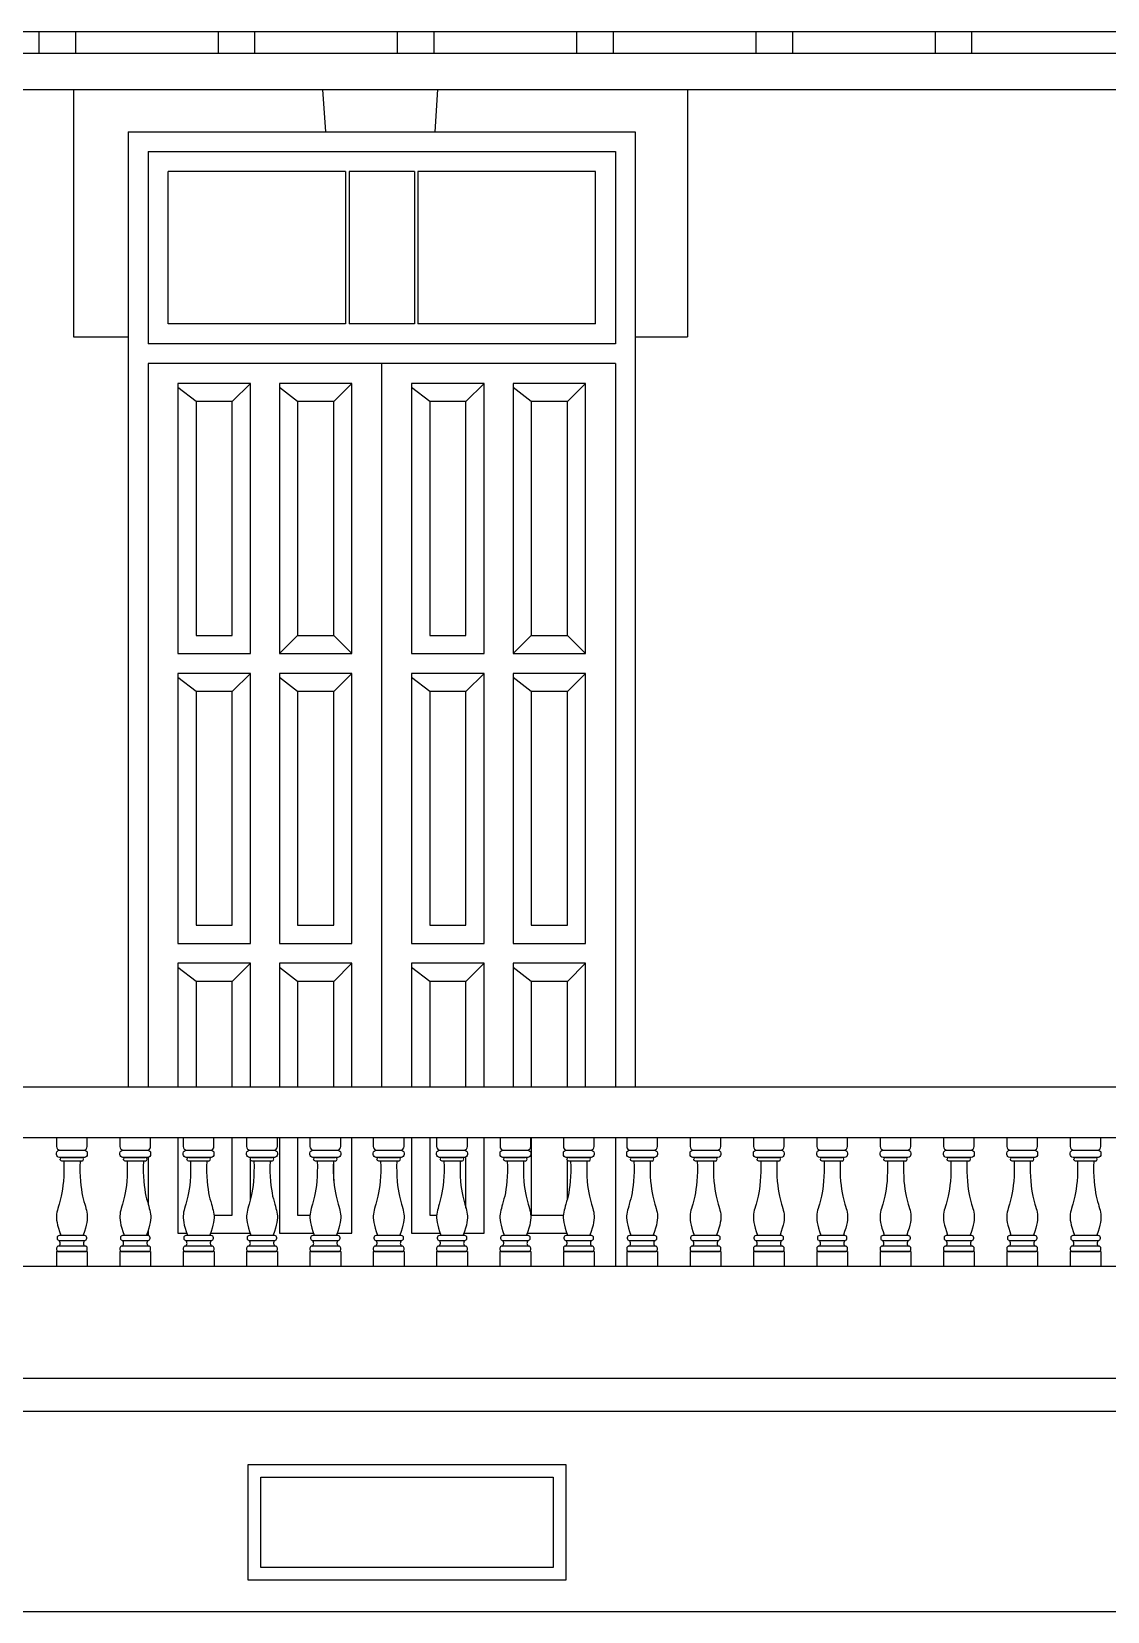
# Model space of a CAD drawing. Extents: x -1098 to 3016, y -832 to 644.
# Drawn here: x -572.8 to -513.4, y 407.8 to 495 of the extents above; entities that cross this region are included whole.
import ezdxf

# ---------------------------------------------------------------- set-up
doc = ezdxf.new("R2010")
doc.units = 0
doc.header["$MEASUREMENT"] = 0
for name, color, linetype in [('ESQUADRIAS', 2, 'CONTINUOUS'), ('PAREDE', 1, 'CONTINUOUS'), ('PISO', 1, 'CONTINUOUS'), ('VARANDA', 1, 'CONTINUOUS')]:
    doc.layers.add(name, color=color, linetype=linetype)

msp = doc.modelspace()

# ---------------------------------------------------------------- linework, layer by layer
at = {"layer": 'ESQUADRIAS', "color": 4}
for points in [[(-597.845, 495.044), (-505.222, 495.044)], [(-572.394, 493.842), (-572.394, 495.042), (-570.394, 495.042), (-570.394, 493.842)], [(-562.498, 493.842), (-562.498, 495.042), (-560.498, 495.042), (-560.498, 493.842)], [(-552.602, 493.842), (-552.602, 495.042), (-550.602, 495.042), (-550.602, 493.842)], [(-542.706, 493.842), (-542.706, 495.042), (-540.706, 495.042), (-540.706, 493.842)], [(-532.81, 493.844), (-532.81, 495.044), (-530.81, 495.044), (-530.81, 493.844)], [(-522.914, 493.844), (-522.914, 495.044), (-520.914, 495.044), (-520.914, 493.844)], [(-594.36, 493.847), (-505.222, 493.844)], [(-596.622, 491.844), (-511.882, 491.844)], [(-596.622, 436.804), (-511.122, 436.804)], [(-596.622, 434.004), (-511.122, 434.004)], [(-596.622, 426.904), (-511.122, 426.904)]]:
    msp.add_lwpolyline(points, dxfattribs=at)
at = {"layer": 'ESQUADRIAS'}
for points in [[(-570.502, 491.844), (-570.502, 478.204)], [(-556.573, 489.517), (-556.726, 491.844)], [(-550.532, 489.517), (-550.379, 491.844)], [(-536.602, 491.844), (-536.602, 478.204)], [(-570.502, 478.204), (-567.481, 478.204)], [(-539.481, 478.204), (-536.602, 478.204)]]:
    msp.add_lwpolyline(points, dxfattribs=at)
at = {"layer": 'ESQUADRIAS', "color": 2}
for points in [[(-567.481, 489.517), (-567.481, 436.804)], [(-567.481, 489.517), (-539.481, 489.517)], [(-539.481, 489.517), (-539.481, 436.804)], [(-566.381, 488.417), (-540.581, 488.417)], [(-566.381, 488.417), (-566.381, 477.817)], [(-540.581, 488.417), (-540.581, 477.817)], [(-555.481, 487.317), (-565.281, 487.317)], [(-565.281, 478.917), (-565.281, 487.317)], [(-555.481, 487.317), (-555.481, 478.917)], [(-551.681, 487.317), (-555.281, 487.317)], [(-555.281, 487.317), (-555.281, 478.917)], [(-551.681, 487.317), (-551.681, 478.917)], [(-541.681, 487.317), (-551.481, 487.317)], [(-551.481, 487.317), (-551.481, 478.917)], [(-541.681, 478.917), (-541.681, 487.317)], [(-555.481, 478.917), (-565.281, 478.917)], [(-551.681, 478.917), (-555.281, 478.917)], [(-541.681, 478.917), (-551.481, 478.917)], [(-540.581, 477.817), (-566.381, 477.817)], [(-566.381, 476.717), (-566.381, 436.804)], [(-540.581, 476.717), (-566.381, 476.717)], [(-553.481, 436.804), (-553.481, 476.717)], [(-540.581, 476.717), (-540.581, 436.804)], [(-563.731, 474.617), (-564.731, 475.392)], [(-561.731, 474.617), (-560.731, 475.617)], [(-558.131, 474.617), (-559.131, 475.392)], [(-556.131, 474.617), (-555.131, 475.617)], [(-550.831, 474.617), (-551.831, 475.392)], [(-548.831, 474.617), (-547.831, 475.617)], [(-545.231, 474.617), (-546.231, 475.392)], [(-543.231, 474.617), (-542.231, 475.617)], [(-558.131, 461.717), (-559.131, 460.717)], [(-556.131, 461.717), (-555.131, 460.717)], [(-545.231, 461.717), (-546.231, 460.717)], [(-543.231, 461.717), (-542.231, 460.717)], [(-561.731, 458.617), (-560.731, 459.617)], [(-556.131, 458.617), (-555.131, 459.617)], [(-548.831, 458.617), (-547.831, 459.617)], [(-543.231, 458.617), (-542.231, 459.617)], [(-563.731, 458.617), (-564.731, 459.392)], [(-558.131, 458.617), (-559.131, 459.392)], [(-550.831, 458.617), (-551.831, 459.392)], [(-545.231, 458.617), (-546.231, 459.392)], [(-560.731, 436.804), (-560.731, 443.617), (-564.731, 443.617), (-564.731, 436.804)], [(-563.731, 442.617), (-564.731, 443.392)], [(-561.731, 442.617), (-560.731, 443.617)], [(-555.131, 436.804), (-555.131, 443.617), (-559.131, 443.617), (-559.131, 436.804)], [(-558.131, 442.617), (-559.131, 443.392)], [(-556.131, 442.617), (-555.131, 443.617)], [(-547.831, 436.804), (-547.831, 443.617), (-551.831, 443.617), (-551.831, 436.804)], [(-550.831, 442.617), (-551.831, 443.392)], [(-548.831, 442.617), (-547.831, 443.617)], [(-542.231, 436.804), (-542.231, 443.617), (-546.231, 443.617), (-546.231, 436.804)], [(-545.231, 442.617), (-546.231, 443.392)], [(-543.231, 442.617), (-542.231, 443.617)], [(-561.731, 436.804), (-561.731, 442.617), (-563.731, 442.617), (-563.731, 436.804)], [(-556.131, 436.804), (-556.131, 442.617), (-558.131, 442.617), (-558.131, 436.804)], [(-548.831, 436.804), (-548.831, 442.617), (-550.831, 442.617), (-550.831, 436.804)], [(-543.231, 436.804), (-543.231, 442.617), (-545.231, 442.617), (-545.231, 436.804)], [(-564.731, 434.004), (-564.731, 428.717), (-564.249, 428.717)], [(-562.745, 429.717), (-561.731, 429.717), (-561.731, 434.004)], [(-559.131, 434.004), (-559.131, 428.717), (-557.253, 428.717)], [(-558.131, 434.004), (-558.131, 429.717), (-557.444, 429.717)], [(-555.94, 428.717), (-555.131, 428.717), (-555.131, 434.004)], [(-551.831, 434.004), (-551.831, 428.717), (-550.257, 428.717)], [(-550.831, 434.004), (-550.831, 429.717), (-550.448, 429.717)], [(-548.944, 428.717), (-547.831, 428.717), (-547.831, 434.004)], [(-545.231, 434.004), (-545.231, 429.717), (-543.452, 429.717)], [(-540.581, 434.004), (-540.581, 426.904)], [(-566.381, 433.313), (-566.381, 433.3)], [(-566.381, 432.905), (-566.381, 430.313)], [(-560.731, 433.301), (-560.731, 433.304)], [(-560.731, 430.579), (-560.731, 432.904)], [(-556.131, 433.301), (-556.131, 433.304)], [(-556.131, 431.636), (-556.131, 432.704)], [(-548.831, 433.279), (-548.831, 433.344)], [(-548.831, 430.107), (-548.831, 432.926)], [(-543.231, 433.301), (-543.231, 433.304)], [(-543.231, 430.618), (-543.231, 432.741)], [(-566.381, 428.884), (-566.381, 428.6)], [(-562.936, 428.717), (-560.751, 428.717)], [(-545.446, 428.717), (-543.261, 428.717)]]:
    msp.add_lwpolyline(points, dxfattribs=at)
for points in [[(-564.731, 460.717), (-560.731, 460.717), (-560.731, 475.617), (-564.731, 475.617)], [(-559.131, 460.717), (-555.131, 460.717), (-555.131, 475.617), (-559.131, 475.617)], [(-551.831, 460.717), (-547.831, 460.717), (-547.831, 475.617), (-551.831, 475.617)], [(-546.231, 460.717), (-542.231, 460.717), (-542.231, 475.617), (-546.231, 475.617)], [(-563.731, 461.717), (-561.731, 461.717), (-561.731, 474.617), (-563.731, 474.617)], [(-558.131, 461.717), (-556.131, 461.717), (-556.131, 474.617), (-558.131, 474.617)], [(-550.831, 461.717), (-548.831, 461.717), (-548.831, 474.617), (-550.831, 474.617)], [(-545.231, 461.717), (-543.231, 461.717), (-543.231, 474.617), (-545.231, 474.617)], [(-564.731, 444.717), (-560.731, 444.717), (-560.731, 459.617), (-564.731, 459.617)], [(-559.131, 444.717), (-555.131, 444.717), (-555.131, 459.617), (-559.131, 459.617)], [(-551.831, 444.717), (-547.831, 444.717), (-547.831, 459.617), (-551.831, 459.617)], [(-546.231, 444.717), (-542.231, 444.717), (-542.231, 459.617), (-546.231, 459.617)], [(-563.731, 445.717), (-561.731, 445.717), (-561.731, 458.617), (-563.731, 458.617)], [(-558.131, 445.717), (-556.131, 445.717), (-556.131, 458.617), (-558.131, 458.617)], [(-550.831, 445.717), (-548.831, 445.717), (-548.831, 458.617), (-550.831, 458.617)], [(-545.231, 445.717), (-543.231, 445.717), (-543.231, 458.617), (-545.231, 458.617)]]:
    msp.add_lwpolyline(points, close=True, dxfattribs=at)
at = {"layer": 'ESQUADRIAS', "color": 1}
for points in [[(-560.863, 415.958), (-543.323, 415.958), (-543.323, 409.564), (-560.863, 409.564)], [(-560.163, 415.258), (-544.023, 415.258), (-544.023, 410.264), (-560.163, 410.264)]]:
    msp.add_lwpolyline(points, close=True, dxfattribs=at)
at = {"layer": 'PAREDE', "color": 2}
for points in [[(-512.122, 420.704), (-595.622, 420.704)], [(-595.622, 418.904), (-512.122, 418.904)]]:
    msp.add_lwpolyline(points, dxfattribs=at)
at = {"layer": 'PISO'}
msp.add_lwpolyline([(-872.922, 407.844), (-431.222, 407.844)], dxfattribs=at)
at = {"layer": 'VARANDA'}
for p, q in [((-571.137, 432.904), (-570.04, 432.904)), ((-569.94, 432.804), (-569.94, 432.804)), ((-567.639, 432.904), (-566.542, 432.904)), ((-566.442, 432.804), (-566.442, 432.804)), ((-564.141, 432.904), (-563.044, 432.904)), ((-562.944, 432.804), (-562.944, 432.804)), ((-560.643, 432.904), (-559.546, 432.904)), ((-559.446, 432.804), (-559.446, 432.804)), ((-557.145, 432.904), (-556.048, 432.904)), ((-555.948, 432.804), (-555.948, 432.804)), ((-553.647, 432.904), (-552.55, 432.904)), ((-552.45, 432.804), (-552.45, 432.804)), ((-550.149, 432.904), (-549.052, 432.904)), ((-548.952, 432.804), (-548.952, 432.804)), ((-546.651, 432.904), (-545.554, 432.904)), ((-545.454, 432.804), (-545.454, 432.804)), ((-543.153, 432.904), (-542.056, 432.904)), ((-541.956, 432.804), (-541.956, 432.804)), ((-539.655, 432.904), (-538.558, 432.904)), ((-538.458, 432.804), (-538.458, 432.804)), ((-536.157, 432.904), (-535.06, 432.904)), ((-534.96, 432.804), (-534.96, 432.804)), ((-532.659, 432.904), (-531.562, 432.904)), ((-531.462, 432.804), (-531.462, 432.804)), ((-529.161, 432.904), (-528.064, 432.904)), ((-527.964, 432.804), (-527.964, 432.804)), ((-525.663, 432.904), (-524.566, 432.904)), ((-524.466, 432.804), (-524.466, 432.804)), ((-522.165, 432.904), (-521.068, 432.904)), ((-520.968, 432.804), (-520.968, 432.804)), ((-518.667, 432.904), (-517.57, 432.904)), ((-517.47, 432.804), (-517.47, 432.804)), ((-515.169, 432.904), (-514.072, 432.904)), ((-513.972, 432.804), (-513.972, 432.804))]:
    msp.add_line(p, q, dxfattribs=at)
for points in [[(-571.437, 434.004), (-571.437, 433.504, 0.414214), (-571.237, 433.304), (-569.94, 433.304, 0.414214), (-569.74, 433.504), (-569.74, 434.004)], [(-567.939, 434.004), (-567.939, 433.504, 0.414214), (-567.739, 433.304), (-566.442, 433.304, 0.414214), (-566.242, 433.504), (-566.242, 434.004)], [(-564.441, 434.004), (-564.441, 433.504, 0.414214), (-564.241, 433.304), (-562.944, 433.304, 0.414214), (-562.744, 433.504), (-562.744, 434.004)], [(-560.943, 434.004), (-560.943, 433.504, 0.414214), (-560.743, 433.304), (-559.446, 433.304, 0.414214), (-559.246, 433.504), (-559.246, 434.004)], [(-557.445, 434.004), (-557.445, 433.504, 0.414214), (-557.245, 433.304), (-555.948, 433.304, 0.414214), (-555.748, 433.504), (-555.748, 434.004)], [(-553.947, 434.004), (-553.947, 433.504, 0.414214), (-553.747, 433.304), (-552.45, 433.304, 0.414214), (-552.25, 433.504), (-552.25, 434.004)], [(-550.449, 434.004), (-550.449, 433.504, 0.414214), (-550.249, 433.304), (-548.952, 433.304, 0.414214), (-548.752, 433.504), (-548.752, 434.004)], [(-546.951, 434.004), (-546.951, 433.504, 0.414214), (-546.751, 433.304), (-545.454, 433.304, 0.414214), (-545.254, 433.504), (-545.254, 434.004)], [(-543.453, 434.004), (-543.453, 433.504, 0.414214), (-543.253, 433.304), (-541.956, 433.304, 0.414214), (-541.756, 433.504), (-541.756, 434.004)], [(-539.955, 434.004), (-539.955, 433.504, 0.414214), (-539.755, 433.304), (-538.458, 433.304, 0.414214), (-538.258, 433.504), (-538.258, 434.004)], [(-536.457, 434.004), (-536.457, 433.504, 0.414214), (-536.257, 433.304), (-534.96, 433.304, 0.414214), (-534.76, 433.504), (-534.76, 434.004)], [(-532.959, 434.004), (-532.959, 433.504, 0.414214), (-532.759, 433.304), (-531.462, 433.304, 0.414214), (-531.262, 433.504), (-531.262, 434.004)], [(-529.461, 434.004), (-529.461, 433.504, 0.414214), (-529.261, 433.304), (-527.964, 433.304, 0.414214), (-527.764, 433.504), (-527.764, 434.004)], [(-525.963, 434.004), (-525.963, 433.504, 0.414214), (-525.763, 433.304), (-524.466, 433.304, 0.414214), (-524.266, 433.504), (-524.266, 434.004)], [(-522.465, 434.004), (-522.465, 433.504, 0.414214), (-522.265, 433.304), (-520.968, 433.304, 0.414214), (-520.768, 433.504), (-520.768, 434.004)], [(-518.967, 434.004), (-518.967, 433.504, 0.414214), (-518.767, 433.304), (-517.47, 433.304, 0.414214), (-517.27, 433.504), (-517.27, 434.004)], [(-515.469, 434.004), (-515.469, 433.504, 0.414214), (-515.269, 433.304), (-513.972, 433.304, 0.414214), (-513.772, 433.504), (-513.772, 434.004)], [(-570.04, 432.704), (-571.137, 432.704, -0.414214), (-571.237, 432.804), (-571.237, 432.804)], [(-566.542, 432.704), (-567.639, 432.704, -0.414214), (-567.739, 432.804), (-567.739, 432.804)], [(-563.044, 432.704), (-564.141, 432.704, -0.414214), (-564.241, 432.804), (-564.241, 432.804)], [(-559.546, 432.704), (-560.643, 432.704, -0.414214), (-560.743, 432.804), (-560.743, 432.804)], [(-556.048, 432.704), (-557.145, 432.704, -0.414214), (-557.245, 432.804), (-557.245, 432.804)], [(-552.55, 432.704), (-553.647, 432.704, -0.414214), (-553.747, 432.804), (-553.747, 432.804)], [(-549.052, 432.704), (-550.149, 432.704, -0.414214), (-550.249, 432.804), (-550.249, 432.804)], [(-545.554, 432.704), (-546.651, 432.704, -0.414214), (-546.751, 432.804), (-546.751, 432.804)], [(-542.056, 432.704), (-543.153, 432.704, -0.414214), (-543.253, 432.804), (-543.253, 432.804)], [(-538.558, 432.704), (-539.655, 432.704, -0.414214), (-539.755, 432.804), (-539.755, 432.804)], [(-535.06, 432.704), (-536.157, 432.704, -0.414214), (-536.257, 432.804), (-536.257, 432.804)], [(-531.562, 432.704), (-532.659, 432.704, -0.414214), (-532.759, 432.804), (-532.759, 432.804)], [(-528.064, 432.704), (-529.161, 432.704, -0.414214), (-529.261, 432.804), (-529.261, 432.804)], [(-524.566, 432.704), (-525.663, 432.704, -0.414214), (-525.763, 432.804), (-525.763, 432.804)], [(-521.068, 432.704), (-522.165, 432.704, -0.414214), (-522.265, 432.804), (-522.265, 432.804)], [(-517.57, 432.704), (-518.667, 432.704, -0.414214), (-518.767, 432.804), (-518.767, 432.804)], [(-514.072, 432.704), (-515.169, 432.704, -0.414214), (-515.269, 432.804), (-515.269, 432.804)]]:
    msp.add_lwpolyline(points, format="xyb", dxfattribs=at)
for points in [[(-571.037, 432.704), (-571.028, 432.396), (-571.03, 432.108), (-571.04, 431.84), (-571.057, 431.589), (-571.081, 431.357), (-571.11, 431.144), (-571.143, 430.948), (-571.179, 430.769), (-571.217, 430.608), (-571.256, 430.462), (-571.293, 430.328), (-571.329, 430.205), (-571.362, 430.091), (-571.391, 429.982), (-571.414, 429.877), (-571.431, 429.774), (-571.44, 429.67), (-571.44, 429.561), (-571.43, 429.444), (-571.41, 429.315), (-571.378, 429.17), (-571.335, 429.006), (-571.278, 428.818), (-571.208, 428.604)], [(-571.037, 432.704), (-571.037, 432.561)], [(-570.14, 432.704), (-570.148, 432.396), (-570.147, 432.108), (-570.137, 431.84), (-570.12, 431.589), (-570.096, 431.357), (-570.067, 431.144), (-570.034, 430.948), (-569.998, 430.769), (-569.96, 430.608), (-569.921, 430.462), (-569.883, 430.328), (-569.847, 430.205), (-569.814, 430.091), (-569.786, 429.982), (-569.762, 429.877), (-569.746, 429.774), (-569.737, 429.67), (-569.737, 429.561), (-569.747, 429.444), (-569.767, 429.315), (-569.798, 429.17), (-569.842, 429.006), (-569.899, 428.818), (-569.969, 428.604)], [(-570.14, 432.704), (-570.14, 432.56)], [(-567.539, 432.704), (-567.53, 432.396), (-567.532, 432.108), (-567.542, 431.84), (-567.559, 431.589), (-567.583, 431.357), (-567.612, 431.144), (-567.645, 430.948), (-567.681, 430.769), (-567.719, 430.608), (-567.758, 430.462), (-567.795, 430.328), (-567.831, 430.205), (-567.864, 430.091), (-567.893, 429.982), (-567.916, 429.877), (-567.933, 429.774), (-567.942, 429.67), (-567.942, 429.561), (-567.932, 429.444), (-567.912, 429.315), (-567.88, 429.17), (-567.837, 429.006), (-567.78, 428.818), (-567.71, 428.604)], [(-567.539, 432.704), (-567.539, 432.561)], [(-566.642, 432.704), (-566.65, 432.396), (-566.649, 432.108), (-566.639, 431.84), (-566.622, 431.589), (-566.598, 431.357), (-566.569, 431.144), (-566.536, 430.948), (-566.5, 430.769), (-566.462, 430.608), (-566.423, 430.462), (-566.385, 430.328), (-566.349, 430.205), (-566.316, 430.091), (-566.288, 429.982), (-566.264, 429.877), (-566.248, 429.774), (-566.239, 429.67), (-566.239, 429.561), (-566.249, 429.444), (-566.269, 429.315), (-566.3, 429.17), (-566.344, 429.006), (-566.401, 428.818), (-566.471, 428.604)], [(-566.642, 432.704), (-566.642, 432.56)], [(-564.041, 432.704), (-564.032, 432.396), (-564.034, 432.108), (-564.044, 431.84), (-564.061, 431.589), (-564.085, 431.357), (-564.114, 431.144), (-564.147, 430.948), (-564.183, 430.769), (-564.221, 430.608), (-564.26, 430.462), (-564.297, 430.328), (-564.333, 430.205), (-564.366, 430.091), (-564.395, 429.982), (-564.418, 429.877), (-564.435, 429.774), (-564.444, 429.67), (-564.444, 429.561), (-564.434, 429.444), (-564.414, 429.315), (-564.382, 429.17), (-564.339, 429.006), (-564.282, 428.818), (-564.212, 428.604)], [(-564.041, 432.704), (-564.041, 432.561)], [(-563.144, 432.704), (-563.152, 432.396), (-563.151, 432.108), (-563.141, 431.84), (-563.124, 431.589), (-563.1, 431.357), (-563.071, 431.144), (-563.038, 430.948), (-563.002, 430.769), (-562.964, 430.608), (-562.925, 430.462), (-562.887, 430.328), (-562.851, 430.205), (-562.818, 430.091), (-562.79, 429.982), (-562.766, 429.877), (-562.75, 429.774), (-562.741, 429.67), (-562.741, 429.561), (-562.751, 429.444), (-562.771, 429.315), (-562.802, 429.17), (-562.846, 429.006), (-562.903, 428.818), (-562.973, 428.604)], [(-563.144, 432.704), (-563.144, 432.56)], [(-560.543, 432.704), (-560.534, 432.396), (-560.536, 432.108), (-560.546, 431.84), (-560.563, 431.589), (-560.587, 431.357), (-560.616, 431.144), (-560.649, 430.948), (-560.685, 430.769), (-560.723, 430.608), (-560.762, 430.462), (-560.799, 430.328), (-560.835, 430.205), (-560.868, 430.091), (-560.897, 429.982), (-560.92, 429.877), (-560.937, 429.774), (-560.946, 429.67), (-560.946, 429.561), (-560.936, 429.444), (-560.916, 429.315), (-560.884, 429.17), (-560.841, 429.006), (-560.784, 428.818), (-560.714, 428.604)], [(-560.543, 432.704), (-560.543, 432.561)], [(-559.646, 432.704), (-559.654, 432.396), (-559.653, 432.108), (-559.643, 431.84), (-559.626, 431.589), (-559.602, 431.357), (-559.573, 431.144), (-559.54, 430.948), (-559.504, 430.769), (-559.466, 430.608), (-559.427, 430.462), (-559.389, 430.328), (-559.353, 430.205), (-559.32, 430.091), (-559.292, 429.982), (-559.268, 429.877), (-559.252, 429.774), (-559.243, 429.67), (-559.243, 429.561), (-559.253, 429.444), (-559.273, 429.315), (-559.304, 429.17), (-559.348, 429.006), (-559.405, 428.818), (-559.475, 428.604)], [(-559.646, 432.704), (-559.646, 432.56)], [(-557.045, 432.704), (-557.036, 432.396), (-557.038, 432.108), (-557.048, 431.84), (-557.065, 431.589), (-557.089, 431.357), (-557.118, 431.144), (-557.151, 430.948), (-557.187, 430.769), (-557.225, 430.608), (-557.264, 430.462), (-557.301, 430.328), (-557.337, 430.205), (-557.37, 430.091), (-557.399, 429.982), (-557.422, 429.877), (-557.439, 429.774), (-557.448, 429.67), (-557.448, 429.561), (-557.438, 429.444), (-557.418, 429.315), (-557.386, 429.17), (-557.343, 429.006), (-557.286, 428.818), (-557.216, 428.604)], [(-557.045, 432.704), (-557.045, 432.561)], [(-556.148, 432.704), (-556.156, 432.396), (-556.155, 432.108), (-556.145, 431.84), (-556.128, 431.589), (-556.104, 431.357), (-556.075, 431.144), (-556.042, 430.948), (-556.006, 430.769), (-555.968, 430.608), (-555.929, 430.462), (-555.891, 430.328), (-555.855, 430.205), (-555.822, 430.091), (-555.794, 429.982), (-555.77, 429.877), (-555.754, 429.774), (-555.745, 429.67), (-555.745, 429.561), (-555.755, 429.444), (-555.775, 429.315), (-555.806, 429.17), (-555.85, 429.006), (-555.907, 428.818), (-555.977, 428.604)], [(-556.148, 432.704), (-556.148, 432.56)], [(-553.547, 432.704), (-553.538, 432.396), (-553.54, 432.108), (-553.55, 431.84), (-553.567, 431.589), (-553.591, 431.357), (-553.62, 431.144), (-553.653, 430.948), (-553.689, 430.769), (-553.727, 430.608), (-553.766, 430.462), (-553.803, 430.328), (-553.839, 430.205), (-553.872, 430.091), (-553.901, 429.982), (-553.924, 429.877), (-553.941, 429.774), (-553.95, 429.67), (-553.95, 429.561), (-553.94, 429.444), (-553.92, 429.315), (-553.888, 429.17), (-553.845, 429.006), (-553.788, 428.818), (-553.718, 428.604)], [(-553.547, 432.704), (-553.547, 432.561)], [(-552.65, 432.704), (-552.658, 432.396), (-552.657, 432.108), (-552.647, 431.84), (-552.63, 431.589), (-552.606, 431.357), (-552.577, 431.144), (-552.544, 430.948), (-552.508, 430.769), (-552.47, 430.608), (-552.431, 430.462), (-552.393, 430.328), (-552.357, 430.205), (-552.324, 430.091), (-552.296, 429.982), (-552.272, 429.877), (-552.256, 429.774), (-552.247, 429.67), (-552.247, 429.561), (-552.257, 429.444), (-552.277, 429.315), (-552.308, 429.17), (-552.352, 429.006), (-552.409, 428.818), (-552.479, 428.604)], [(-552.65, 432.704), (-552.65, 432.56)], [(-550.049, 432.704), (-550.04, 432.396), (-550.042, 432.108), (-550.052, 431.84), (-550.069, 431.589), (-550.093, 431.357), (-550.122, 431.144), (-550.155, 430.948), (-550.191, 430.769), (-550.229, 430.608), (-550.268, 430.462), (-550.305, 430.328), (-550.341, 430.205), (-550.374, 430.091), (-550.403, 429.982), (-550.426, 429.877), (-550.443, 429.774), (-550.452, 429.67), (-550.452, 429.561), (-550.442, 429.444), (-550.422, 429.315), (-550.39, 429.17), (-550.347, 429.006), (-550.29, 428.818), (-550.22, 428.604)], [(-550.049, 432.704), (-550.049, 432.561)], [(-549.152, 432.704), (-549.16, 432.396), (-549.159, 432.108), (-549.149, 431.84), (-549.132, 431.589), (-549.108, 431.357), (-549.079, 431.144), (-549.046, 430.948), (-549.01, 430.769), (-548.972, 430.608), (-548.933, 430.462), (-548.895, 430.328), (-548.859, 430.205), (-548.826, 430.091), (-548.798, 429.982), (-548.774, 429.877), (-548.758, 429.774), (-548.749, 429.67), (-548.749, 429.561), (-548.759, 429.444), (-548.779, 429.315), (-548.81, 429.17), (-548.854, 429.006), (-548.911, 428.818), (-548.981, 428.604)], [(-549.152, 432.704), (-549.152, 432.56)], [(-546.551, 432.704), (-546.542, 432.396), (-546.544, 432.108), (-546.554, 431.84), (-546.571, 431.589), (-546.595, 431.357), (-546.624, 431.144), (-546.657, 430.948), (-546.693, 430.769), (-546.731, 430.608), (-546.77, 430.462), (-546.807, 430.328), (-546.843, 430.205), (-546.876, 430.091), (-546.905, 429.982), (-546.928, 429.877), (-546.945, 429.774), (-546.954, 429.67), (-546.954, 429.561), (-546.944, 429.444), (-546.924, 429.315), (-546.892, 429.17), (-546.849, 429.006), (-546.792, 428.818), (-546.722, 428.604)], [(-546.551, 432.704), (-546.551, 432.561)], [(-545.654, 432.704), (-545.662, 432.396), (-545.661, 432.108), (-545.651, 431.84), (-545.634, 431.589), (-545.61, 431.357), (-545.581, 431.144), (-545.548, 430.948), (-545.512, 430.769), (-545.474, 430.608), (-545.435, 430.462), (-545.397, 430.328), (-545.361, 430.205), (-545.328, 430.091), (-545.3, 429.982), (-545.276, 429.877), (-545.26, 429.774), (-545.251, 429.67), (-545.251, 429.561), (-545.261, 429.444), (-545.281, 429.315), (-545.312, 429.17), (-545.356, 429.006), (-545.413, 428.818), (-545.483, 428.604)], [(-545.654, 432.704), (-545.654, 432.56)], [(-543.053, 432.704), (-543.044, 432.396), (-543.046, 432.108), (-543.056, 431.84), (-543.073, 431.589), (-543.097, 431.357), (-543.126, 431.144), (-543.159, 430.948), (-543.195, 430.769), (-543.233, 430.608), (-543.272, 430.462), (-543.309, 430.328), (-543.345, 430.205), (-543.378, 430.091), (-543.407, 429.982), (-543.43, 429.877), (-543.447, 429.774), (-543.456, 429.67), (-543.456, 429.561), (-543.446, 429.444), (-543.426, 429.315), (-543.394, 429.17), (-543.351, 429.006), (-543.294, 428.818), (-543.224, 428.604)], [(-543.053, 432.704), (-543.053, 432.561)], [(-542.156, 432.704), (-542.164, 432.396), (-542.163, 432.108), (-542.153, 431.84), (-542.136, 431.589), (-542.112, 431.357), (-542.083, 431.144), (-542.05, 430.948), (-542.014, 430.769), (-541.976, 430.608), (-541.937, 430.462), (-541.899, 430.328), (-541.863, 430.205), (-541.83, 430.091), (-541.802, 429.982), (-541.778, 429.877), (-541.762, 429.774), (-541.753, 429.67), (-541.753, 429.561), (-541.763, 429.444), (-541.783, 429.315), (-541.814, 429.17), (-541.858, 429.006), (-541.915, 428.818), (-541.985, 428.604)], [(-542.156, 432.704), (-542.156, 432.56)], [(-539.555, 432.704), (-539.546, 432.396), (-539.548, 432.108), (-539.558, 431.84), (-539.575, 431.589), (-539.599, 431.357), (-539.628, 431.144), (-539.661, 430.948), (-539.697, 430.769), (-539.735, 430.608), (-539.774, 430.462), (-539.811, 430.328), (-539.847, 430.205), (-539.88, 430.091), (-539.909, 429.982), (-539.932, 429.877), (-539.949, 429.774), (-539.958, 429.67), (-539.958, 429.561), (-539.948, 429.444), (-539.928, 429.315), (-539.896, 429.17), (-539.853, 429.006), (-539.796, 428.818), (-539.726, 428.604)], [(-539.555, 432.704), (-539.555, 432.561)], [(-538.658, 432.704), (-538.666, 432.396), (-538.665, 432.108), (-538.655, 431.84), (-538.638, 431.589), (-538.614, 431.357), (-538.585, 431.144), (-538.552, 430.948), (-538.516, 430.769), (-538.478, 430.608), (-538.439, 430.462), (-538.401, 430.328), (-538.365, 430.205), (-538.332, 430.091), (-538.304, 429.982), (-538.28, 429.877), (-538.264, 429.774), (-538.255, 429.67), (-538.255, 429.561), (-538.265, 429.444), (-538.285, 429.315), (-538.316, 429.17), (-538.36, 429.006), (-538.417, 428.818), (-538.487, 428.604)], [(-538.658, 432.704), (-538.658, 432.56)], [(-536.057, 432.704), (-536.048, 432.396), (-536.05, 432.108), (-536.06, 431.84), (-536.077, 431.589), (-536.101, 431.357), (-536.13, 431.144), (-536.163, 430.948), (-536.199, 430.769), (-536.237, 430.608), (-536.276, 430.462), (-536.313, 430.328), (-536.349, 430.205), (-536.382, 430.091), (-536.411, 429.982), (-536.434, 429.877), (-536.451, 429.774), (-536.46, 429.67), (-536.46, 429.561), (-536.45, 429.444), (-536.43, 429.315), (-536.398, 429.17), (-536.355, 429.006), (-536.298, 428.818), (-536.228, 428.604)], [(-536.057, 432.704), (-536.057, 432.561)], [(-535.16, 432.704), (-535.168, 432.396), (-535.167, 432.108), (-535.157, 431.84), (-535.14, 431.589), (-535.116, 431.357), (-535.087, 431.144), (-535.054, 430.948), (-535.018, 430.769), (-534.98, 430.608), (-534.941, 430.462), (-534.903, 430.328), (-534.867, 430.205), (-534.834, 430.091), (-534.806, 429.982), (-534.782, 429.877), (-534.766, 429.774), (-534.757, 429.67), (-534.757, 429.561), (-534.767, 429.444), (-534.787, 429.315), (-534.818, 429.17), (-534.862, 429.006), (-534.919, 428.818), (-534.989, 428.604)], [(-535.16, 432.704), (-535.16, 432.56)], [(-532.559, 432.704), (-532.55, 432.396), (-532.552, 432.108), (-532.562, 431.84), (-532.579, 431.589), (-532.603, 431.357), (-532.632, 431.144), (-532.665, 430.948), (-532.701, 430.769), (-532.739, 430.608), (-532.778, 430.462), (-532.815, 430.328), (-532.851, 430.205), (-532.884, 430.091), (-532.913, 429.982), (-532.936, 429.877), (-532.953, 429.774), (-532.962, 429.67), (-532.962, 429.561), (-532.952, 429.444), (-532.932, 429.315), (-532.9, 429.17), (-532.857, 429.006), (-532.8, 428.818), (-532.73, 428.604)], [(-532.559, 432.704), (-532.559, 432.561)], [(-531.662, 432.704), (-531.67, 432.396), (-531.669, 432.108), (-531.659, 431.84), (-531.642, 431.589), (-531.618, 431.357), (-531.589, 431.144), (-531.556, 430.948), (-531.52, 430.769), (-531.482, 430.608), (-531.443, 430.462), (-531.405, 430.328), (-531.369, 430.205), (-531.336, 430.091), (-531.308, 429.982), (-531.284, 429.877), (-531.268, 429.774), (-531.259, 429.67), (-531.259, 429.561), (-531.269, 429.444), (-531.289, 429.315), (-531.32, 429.17), (-531.364, 429.006), (-531.421, 428.818), (-531.491, 428.604)], [(-531.662, 432.704), (-531.662, 432.56)], [(-529.061, 432.704), (-529.052, 432.396), (-529.054, 432.108), (-529.064, 431.84), (-529.081, 431.589), (-529.105, 431.357), (-529.134, 431.144), (-529.167, 430.948), (-529.203, 430.769), (-529.241, 430.608), (-529.28, 430.462), (-529.317, 430.328), (-529.353, 430.205), (-529.386, 430.091), (-529.415, 429.982), (-529.438, 429.877), (-529.455, 429.774), (-529.464, 429.67), (-529.464, 429.561), (-529.454, 429.444), (-529.434, 429.315), (-529.402, 429.17), (-529.359, 429.006), (-529.302, 428.818), (-529.232, 428.604)], [(-529.061, 432.704), (-529.061, 432.561)], [(-528.164, 432.704), (-528.172, 432.396), (-528.171, 432.108), (-528.161, 431.84), (-528.144, 431.589), (-528.12, 431.357), (-528.091, 431.144), (-528.058, 430.948), (-528.022, 430.769), (-527.984, 430.608), (-527.945, 430.462), (-527.907, 430.328), (-527.871, 430.205), (-527.838, 430.091), (-527.81, 429.982), (-527.786, 429.877), (-527.77, 429.774), (-527.761, 429.67), (-527.761, 429.561), (-527.771, 429.444), (-527.791, 429.315), (-527.822, 429.17), (-527.866, 429.006), (-527.923, 428.818), (-527.993, 428.604)], [(-528.164, 432.704), (-528.164, 432.56)], [(-525.563, 432.704), (-525.554, 432.396), (-525.556, 432.108), (-525.566, 431.84), (-525.583, 431.589), (-525.607, 431.357), (-525.636, 431.144), (-525.669, 430.948), (-525.705, 430.769), (-525.743, 430.608), (-525.782, 430.462), (-525.819, 430.328), (-525.855, 430.205), (-525.888, 430.091), (-525.917, 429.982), (-525.94, 429.877), (-525.957, 429.774), (-525.966, 429.67), (-525.966, 429.561), (-525.956, 429.444), (-525.936, 429.315), (-525.904, 429.17), (-525.861, 429.006), (-525.804, 428.818), (-525.734, 428.604)], [(-525.563, 432.704), (-525.563, 432.561)], [(-524.666, 432.704), (-524.674, 432.396), (-524.673, 432.108), (-524.663, 431.84), (-524.646, 431.589), (-524.622, 431.357), (-524.593, 431.144), (-524.56, 430.948), (-524.524, 430.769), (-524.486, 430.608), (-524.447, 430.462), (-524.409, 430.328), (-524.373, 430.205), (-524.34, 430.091), (-524.312, 429.982), (-524.288, 429.877), (-524.272, 429.774), (-524.263, 429.67), (-524.263, 429.561), (-524.273, 429.444), (-524.293, 429.315), (-524.324, 429.17), (-524.368, 429.006), (-524.425, 428.818), (-524.495, 428.604)], [(-524.666, 432.704), (-524.666, 432.56)], [(-522.065, 432.704), (-522.056, 432.396), (-522.058, 432.108), (-522.068, 431.84), (-522.085, 431.589), (-522.109, 431.357), (-522.138, 431.144), (-522.171, 430.948), (-522.207, 430.769), (-522.245, 430.608), (-522.284, 430.462), (-522.321, 430.328), (-522.357, 430.205), (-522.39, 430.091), (-522.419, 429.982), (-522.442, 429.877), (-522.459, 429.774), (-522.468, 429.67), (-522.468, 429.561), (-522.458, 429.444), (-522.438, 429.315), (-522.406, 429.17), (-522.363, 429.006), (-522.306, 428.818), (-522.236, 428.604)], [(-522.065, 432.704), (-522.065, 432.561)], [(-521.168, 432.704), (-521.176, 432.396), (-521.175, 432.108), (-521.165, 431.84), (-521.148, 431.589), (-521.124, 431.357), (-521.095, 431.144), (-521.062, 430.948), (-521.026, 430.769), (-520.988, 430.608), (-520.949, 430.462), (-520.911, 430.328), (-520.875, 430.205), (-520.842, 430.091), (-520.814, 429.982), (-520.79, 429.877), (-520.774, 429.774), (-520.765, 429.67), (-520.765, 429.561), (-520.775, 429.444), (-520.795, 429.315), (-520.826, 429.17), (-520.87, 429.006), (-520.927, 428.818), (-520.997, 428.604)], [(-521.168, 432.704), (-521.168, 432.56)], [(-518.567, 432.704), (-518.558, 432.396), (-518.56, 432.108), (-518.57, 431.84), (-518.587, 431.589), (-518.611, 431.357), (-518.64, 431.144), (-518.673, 430.948), (-518.709, 430.769), (-518.747, 430.608), (-518.786, 430.462), (-518.823, 430.328), (-518.859, 430.205), (-518.892, 430.091), (-518.921, 429.982), (-518.944, 429.877), (-518.961, 429.774), (-518.97, 429.67), (-518.97, 429.561), (-518.96, 429.444), (-518.94, 429.315), (-518.908, 429.17), (-518.865, 429.006), (-518.808, 428.818), (-518.738, 428.604)], [(-518.567, 432.704), (-518.567, 432.561)], [(-517.67, 432.704), (-517.678, 432.396), (-517.677, 432.108), (-517.667, 431.84), (-517.65, 431.589), (-517.626, 431.357), (-517.597, 431.144), (-517.564, 430.948), (-517.528, 430.769), (-517.49, 430.608), (-517.451, 430.462), (-517.413, 430.328), (-517.377, 430.205), (-517.344, 430.091), (-517.316, 429.982), (-517.292, 429.877), (-517.276, 429.774), (-517.267, 429.67), (-517.267, 429.561), (-517.277, 429.444), (-517.297, 429.315), (-517.328, 429.17), (-517.372, 429.006), (-517.429, 428.818), (-517.499, 428.604)], [(-517.67, 432.704), (-517.67, 432.56)], [(-515.069, 432.704), (-515.06, 432.396), (-515.062, 432.108), (-515.072, 431.84), (-515.089, 431.589), (-515.113, 431.357), (-515.142, 431.144), (-515.175, 430.948), (-515.211, 430.769), (-515.249, 430.608), (-515.288, 430.462), (-515.325, 430.328), (-515.361, 430.205), (-515.394, 430.091), (-515.423, 429.982), (-515.446, 429.877), (-515.463, 429.774), (-515.472, 429.67), (-515.472, 429.561), (-515.462, 429.444), (-515.442, 429.315), (-515.41, 429.17), (-515.367, 429.006), (-515.31, 428.818), (-515.24, 428.604)], [(-515.069, 432.704), (-515.069, 432.561)], [(-514.172, 432.704), (-514.18, 432.396), (-514.179, 432.108), (-514.169, 431.84), (-514.152, 431.589), (-514.128, 431.357), (-514.099, 431.144), (-514.066, 430.948), (-514.03, 430.769), (-513.992, 430.608), (-513.953, 430.462), (-513.915, 430.328), (-513.879, 430.205), (-513.846, 430.091), (-513.818, 429.982), (-513.794, 429.877), (-513.778, 429.774), (-513.769, 429.67), (-513.769, 429.561), (-513.779, 429.444), (-513.799, 429.315), (-513.83, 429.17), (-513.874, 429.006), (-513.931, 428.818), (-514.001, 428.604)], [(-514.172, 432.704), (-514.172, 432.56)], [(-571.438, 427.704), (-571.438, 426.904)], [(-569.738, 427.704), (-571.438, 427.704)], [(-569.738, 427.704), (-569.738, 426.904)], [(-566.24, 427.704), (-567.94, 427.704)], [(-567.94, 427.704), (-567.94, 426.904)], [(-566.24, 427.704), (-566.24, 426.904)], [(-564.442, 427.704), (-564.442, 426.904)], [(-562.742, 427.704), (-564.442, 427.704)], [(-562.742, 427.704), (-562.742, 426.904)], [(-560.944, 427.704), (-560.944, 426.904)], [(-559.244, 427.704), (-560.944, 427.704)], [(-559.244, 427.704), (-559.244, 426.904)], [(-557.446, 427.704), (-557.446, 426.904)], [(-555.746, 427.704), (-557.446, 427.704)], [(-555.746, 427.704), (-555.746, 426.904)], [(-553.948, 427.704), (-553.948, 426.904)], [(-552.248, 427.704), (-553.948, 427.704)], [(-552.248, 427.704), (-552.248, 426.904)], [(-548.75, 427.704), (-550.45, 427.704)], [(-550.45, 427.704), (-550.45, 426.904)], [(-548.75, 427.704), (-548.75, 426.904)], [(-546.952, 427.704), (-546.952, 426.904)], [(-545.252, 427.704), (-546.952, 427.704)], [(-545.252, 427.704), (-545.252, 426.904)], [(-541.754, 427.704), (-543.454, 427.704)], [(-543.454, 427.704), (-543.454, 426.904)], [(-541.754, 427.704), (-541.754, 426.904)], [(-538.256, 427.704), (-539.956, 427.704)], [(-539.956, 427.704), (-539.956, 426.904)], [(-538.256, 427.704), (-538.256, 426.904)], [(-534.758, 427.704), (-536.458, 427.704)], [(-536.458, 427.704), (-536.458, 426.904)], [(-534.758, 427.704), (-534.758, 426.904)], [(-531.26, 427.704), (-532.96, 427.704)], [(-532.96, 427.704), (-532.96, 426.904)], [(-531.26, 427.704), (-531.26, 426.904)], [(-527.762, 427.704), (-529.462, 427.704)], [(-529.462, 427.704), (-529.462, 426.904)], [(-527.762, 427.704), (-527.762, 426.904)], [(-524.264, 427.704), (-525.964, 427.704)], [(-525.964, 427.704), (-525.964, 426.904)], [(-524.264, 427.704), (-524.264, 426.904)], [(-520.766, 427.704), (-522.466, 427.704)], [(-522.466, 427.704), (-522.466, 426.904)], [(-520.766, 427.704), (-520.766, 426.904)], [(-517.268, 427.704), (-518.968, 427.704)], [(-518.968, 427.704), (-518.968, 426.904)], [(-517.268, 427.704), (-517.268, 426.904)], [(-513.77, 427.704), (-515.47, 427.704)], [(-515.47, 427.704), (-515.47, 426.904)], [(-513.77, 427.704), (-513.77, 426.904)], [(-571.438, 426.904), (-569.738, 426.904)], [(-567.94, 426.904), (-566.24, 426.904)], [(-564.442, 426.904), (-562.742, 426.904)], [(-560.944, 426.904), (-559.244, 426.904)], [(-557.446, 426.904), (-555.746, 426.904)], [(-553.948, 426.904), (-552.248, 426.904)], [(-550.45, 426.904), (-548.75, 426.904)], [(-546.952, 426.904), (-545.252, 426.904)], [(-543.454, 426.904), (-541.754, 426.904)], [(-539.956, 426.904), (-538.256, 426.904)], [(-536.458, 426.904), (-534.758, 426.904)], [(-532.96, 426.904), (-531.26, 426.904)], [(-529.462, 426.904), (-527.762, 426.904)], [(-525.964, 426.904), (-524.264, 426.904)], [(-522.466, 426.904), (-520.766, 426.904)], [(-518.968, 426.904), (-517.268, 426.904)], [(-515.47, 426.904), (-513.77, 426.904)]]:
    msp.add_lwpolyline(points, dxfattribs=at)
for points in [[(-571.277, 433.301), (-569.9, 433.301, -0.414214), (-569.74, 433.141), (-569.74, 433.064, -0.414214), (-569.9, 432.904), (-571.277, 432.904, -0.414214), (-571.437, 433.064), (-571.437, 433.141, -0.414214)], [(-567.779, 433.301), (-566.402, 433.301, -0.414214), (-566.242, 433.141), (-566.242, 433.064, -0.414214), (-566.402, 432.904), (-567.779, 432.904, -0.414214), (-567.939, 433.064), (-567.939, 433.141, -0.414214)], [(-564.281, 433.301), (-562.904, 433.301, -0.414214), (-562.744, 433.141), (-562.744, 433.064, -0.414214), (-562.904, 432.904), (-564.281, 432.904, -0.414214), (-564.441, 433.064), (-564.441, 433.141, -0.414214)], [(-560.783, 433.301), (-559.406, 433.301, -0.414214), (-559.246, 433.141), (-559.246, 433.064, -0.414214), (-559.406, 432.904), (-560.783, 432.904, -0.414214), (-560.943, 433.064), (-560.943, 433.141, -0.414214)], [(-557.285, 433.301), (-555.908, 433.301, -0.414214), (-555.748, 433.141), (-555.748, 433.064, -0.414214), (-555.908, 432.904), (-557.285, 432.904, -0.414214), (-557.445, 433.064), (-557.445, 433.141, -0.414214)], [(-553.787, 433.301), (-552.41, 433.301, -0.414214), (-552.25, 433.141), (-552.25, 433.064, -0.414214), (-552.41, 432.904), (-553.787, 432.904, -0.414214), (-553.947, 433.064), (-553.947, 433.141, -0.414214)], [(-550.289, 433.301), (-548.912, 433.301, -0.414214), (-548.752, 433.141), (-548.752, 433.064, -0.414214), (-548.912, 432.904), (-550.289, 432.904, -0.414214), (-550.449, 433.064), (-550.449, 433.141, -0.414214)], [(-546.791, 433.301), (-545.414, 433.301, -0.414214), (-545.254, 433.141), (-545.254, 433.064, -0.414214), (-545.414, 432.904), (-546.791, 432.904, -0.414214), (-546.951, 433.064), (-546.951, 433.141, -0.414214)], [(-543.293, 433.301), (-541.916, 433.301, -0.414214), (-541.756, 433.141), (-541.756, 433.064, -0.414214), (-541.916, 432.904), (-543.293, 432.904, -0.414214), (-543.453, 433.064), (-543.453, 433.141, -0.414214)], [(-539.795, 433.301), (-538.418, 433.301, -0.414214), (-538.258, 433.141), (-538.258, 433.064, -0.414214), (-538.418, 432.904), (-539.795, 432.904, -0.414214), (-539.955, 433.064), (-539.955, 433.141, -0.414214)], [(-536.297, 433.301), (-534.92, 433.301, -0.414214), (-534.76, 433.141), (-534.76, 433.064, -0.414214), (-534.92, 432.904), (-536.297, 432.904, -0.414214), (-536.457, 433.064), (-536.457, 433.141, -0.414214)], [(-532.799, 433.301), (-531.422, 433.301, -0.414214), (-531.262, 433.141), (-531.262, 433.064, -0.414214), (-531.422, 432.904), (-532.799, 432.904, -0.414214), (-532.959, 433.064), (-532.959, 433.141, -0.414214)], [(-529.301, 433.301), (-527.924, 433.301, -0.414214), (-527.764, 433.141), (-527.764, 433.064, -0.414214), (-527.924, 432.904), (-529.301, 432.904, -0.414214), (-529.461, 433.064), (-529.461, 433.141, -0.414214)], [(-525.803, 433.301), (-524.426, 433.301, -0.414214), (-524.266, 433.141), (-524.266, 433.064, -0.414214), (-524.426, 432.904), (-525.803, 432.904, -0.414214), (-525.963, 433.064), (-525.963, 433.141, -0.414214)], [(-522.305, 433.301), (-520.928, 433.301, -0.414214), (-520.768, 433.141), (-520.768, 433.064, -0.414214), (-520.928, 432.904), (-522.305, 432.904, -0.414214), (-522.465, 433.064), (-522.465, 433.141, -0.414214)], [(-518.807, 433.301), (-517.43, 433.301, -0.414214), (-517.27, 433.141), (-517.27, 433.064, -0.414214), (-517.43, 432.904), (-518.807, 432.904, -0.414214), (-518.967, 433.064), (-518.967, 433.141, -0.414214)], [(-515.309, 433.301), (-513.932, 433.301, -0.414214), (-513.772, 433.141), (-513.772, 433.064, -0.414214), (-513.932, 432.904), (-515.309, 432.904, -0.414214), (-515.469, 433.064), (-515.469, 433.141, -0.414214)], [(-571.268, 428.604), (-569.908, 428.604, -0.414214), (-569.788, 428.484), (-569.788, 428.424, -0.414214), (-569.908, 428.304), (-571.268, 428.304, -0.414214), (-571.388, 428.424), (-571.388, 428.484, -0.414214)], [(-567.77, 428.604), (-566.41, 428.604, -0.414214), (-566.29, 428.484), (-566.29, 428.424, -0.414214), (-566.41, 428.304), (-567.77, 428.304, -0.414214), (-567.89, 428.424), (-567.89, 428.484, -0.414214)], [(-564.272, 428.604), (-562.912, 428.604, -0.414214), (-562.792, 428.484), (-562.792, 428.424, -0.414214), (-562.912, 428.304), (-564.272, 428.304, -0.414214), (-564.392, 428.424), (-564.392, 428.484, -0.414214)], [(-560.774, 428.604), (-559.414, 428.604, -0.414214), (-559.294, 428.484), (-559.294, 428.424, -0.414214), (-559.414, 428.304), (-560.774, 428.304, -0.414214), (-560.894, 428.424), (-560.894, 428.484, -0.414214)], [(-557.276, 428.604), (-555.916, 428.604, -0.414214), (-555.796, 428.484), (-555.796, 428.424, -0.414214), (-555.916, 428.304), (-557.276, 428.304, -0.414214), (-557.396, 428.424), (-557.396, 428.484, -0.414214)], [(-553.778, 428.604), (-552.418, 428.604, -0.414214), (-552.298, 428.484), (-552.298, 428.424, -0.414214), (-552.418, 428.304), (-553.778, 428.304, -0.414214), (-553.898, 428.424), (-553.898, 428.484, -0.414214)], [(-550.28, 428.604), (-548.92, 428.604, -0.414214), (-548.8, 428.484), (-548.8, 428.424, -0.414214), (-548.92, 428.304), (-550.28, 428.304, -0.414214), (-550.4, 428.424), (-550.4, 428.484, -0.414214)], [(-546.782, 428.604), (-545.422, 428.604, -0.414214), (-545.302, 428.484), (-545.302, 428.424, -0.414214), (-545.422, 428.304), (-546.782, 428.304, -0.414214), (-546.902, 428.424), (-546.902, 428.484, -0.414214)], [(-543.284, 428.604), (-541.924, 428.604, -0.414214), (-541.804, 428.484), (-541.804, 428.424, -0.414214), (-541.924, 428.304), (-543.284, 428.304, -0.414214), (-543.404, 428.424), (-543.404, 428.484, -0.414214)], [(-539.786, 428.604), (-538.426, 428.604, -0.414214), (-538.306, 428.484), (-538.306, 428.424, -0.414214), (-538.426, 428.304), (-539.786, 428.304, -0.414214), (-539.906, 428.424), (-539.906, 428.484, -0.414214)], [(-536.288, 428.604), (-534.928, 428.604, -0.414214), (-534.808, 428.484), (-534.808, 428.424, -0.414214), (-534.928, 428.304), (-536.288, 428.304, -0.414214), (-536.408, 428.424), (-536.408, 428.484, -0.414214)], [(-532.79, 428.604), (-531.43, 428.604, -0.414214), (-531.31, 428.484), (-531.31, 428.424, -0.414214), (-531.43, 428.304), (-532.79, 428.304, -0.414214), (-532.91, 428.424), (-532.91, 428.484, -0.414214)], [(-529.292, 428.604), (-527.932, 428.604, -0.414214), (-527.812, 428.484), (-527.812, 428.424, -0.414214), (-527.932, 428.304), (-529.292, 428.304, -0.414214), (-529.412, 428.424), (-529.412, 428.484, -0.414214)], [(-525.794, 428.604), (-524.434, 428.604, -0.414214), (-524.314, 428.484), (-524.314, 428.424, -0.414214), (-524.434, 428.304), (-525.794, 428.304, -0.414214), (-525.914, 428.424), (-525.914, 428.484, -0.414214)], [(-522.296, 428.604), (-520.936, 428.604, -0.414214), (-520.816, 428.484), (-520.816, 428.424, -0.414214), (-520.936, 428.304), (-522.296, 428.304, -0.414214), (-522.416, 428.424), (-522.416, 428.484, -0.414214)], [(-518.798, 428.604), (-517.438, 428.604, -0.414214), (-517.318, 428.484), (-517.318, 428.424, -0.414214), (-517.438, 428.304), (-518.798, 428.304, -0.414214), (-518.918, 428.424), (-518.918, 428.484, -0.414214)], [(-515.3, 428.604), (-513.94, 428.604, -0.414214), (-513.82, 428.484), (-513.82, 428.424, -0.414214), (-513.94, 428.304), (-515.3, 428.304, -0.414214), (-515.42, 428.424), (-515.42, 428.484, -0.414214)], [(-571.438, 427.884), (-571.438, 427.824, 0.414214), (-571.318, 427.704), (-569.858, 427.704, 0.414214), (-569.738, 427.824), (-569.738, 427.884, 0.414214), (-569.858, 428.004), (-571.318, 428.004, 0.414214)], [(-567.94, 427.884), (-567.94, 427.824, 0.414214), (-567.82, 427.704), (-566.36, 427.704, 0.414214), (-566.24, 427.824), (-566.24, 427.884, 0.414214), (-566.36, 428.004), (-567.82, 428.004, 0.414214)], [(-564.442, 427.884), (-564.442, 427.824, 0.414214), (-564.322, 427.704), (-562.862, 427.704, 0.414214), (-562.742, 427.824), (-562.742, 427.884, 0.414214), (-562.862, 428.004), (-564.322, 428.004, 0.414214)], [(-560.944, 427.884), (-560.944, 427.824, 0.414214), (-560.824, 427.704), (-559.364, 427.704, 0.414214), (-559.244, 427.824), (-559.244, 427.884, 0.414214), (-559.364, 428.004), (-560.824, 428.004, 0.414214)], [(-557.446, 427.884), (-557.446, 427.824, 0.414214), (-557.326, 427.704), (-555.866, 427.704, 0.414214), (-555.746, 427.824), (-555.746, 427.884, 0.414214), (-555.866, 428.004), (-557.326, 428.004, 0.414214)], [(-553.948, 427.884), (-553.948, 427.824, 0.414214), (-553.828, 427.704), (-552.368, 427.704, 0.414214), (-552.248, 427.824), (-552.248, 427.884, 0.414214), (-552.368, 428.004), (-553.828, 428.004, 0.414214)], [(-550.45, 427.884), (-550.45, 427.824, 0.414214), (-550.33, 427.704), (-548.87, 427.704, 0.414214), (-548.75, 427.824), (-548.75, 427.884, 0.414214), (-548.87, 428.004), (-550.33, 428.004, 0.414214)], [(-546.952, 427.884), (-546.952, 427.824, 0.414214), (-546.832, 427.704), (-545.372, 427.704, 0.414214), (-545.252, 427.824), (-545.252, 427.884, 0.414214), (-545.372, 428.004), (-546.832, 428.004, 0.414214)], [(-543.454, 427.884), (-543.454, 427.824, 0.414214), (-543.334, 427.704), (-541.874, 427.704, 0.414214), (-541.754, 427.824), (-541.754, 427.884, 0.414214), (-541.874, 428.004), (-543.334, 428.004, 0.414214)], [(-539.956, 427.884), (-539.956, 427.824, 0.414214), (-539.836, 427.704), (-538.376, 427.704, 0.414214), (-538.256, 427.824), (-538.256, 427.884, 0.414214), (-538.376, 428.004), (-539.836, 428.004, 0.414214)], [(-536.458, 427.884), (-536.458, 427.824, 0.414214), (-536.338, 427.704), (-534.878, 427.704, 0.414214), (-534.758, 427.824), (-534.758, 427.884, 0.414214), (-534.878, 428.004), (-536.338, 428.004, 0.414214)], [(-532.96, 427.884), (-532.96, 427.824, 0.414214), (-532.84, 427.704), (-531.38, 427.704, 0.414214), (-531.26, 427.824), (-531.26, 427.884, 0.414214), (-531.38, 428.004), (-532.84, 428.004, 0.414214)], [(-529.462, 427.884), (-529.462, 427.824, 0.414214), (-529.342, 427.704), (-527.882, 427.704, 0.414214), (-527.762, 427.824), (-527.762, 427.884, 0.414214), (-527.882, 428.004), (-529.342, 428.004, 0.414214)], [(-525.964, 427.884), (-525.964, 427.824, 0.414214), (-525.844, 427.704), (-524.384, 427.704, 0.414214), (-524.264, 427.824), (-524.264, 427.884, 0.414214), (-524.384, 428.004), (-525.844, 428.004, 0.414214)], [(-522.466, 427.884), (-522.466, 427.824, 0.414214), (-522.346, 427.704), (-520.886, 427.704, 0.414214), (-520.766, 427.824), (-520.766, 427.884, 0.414214), (-520.886, 428.004), (-522.346, 428.004, 0.414214)], [(-518.968, 427.884), (-518.968, 427.824, 0.414214), (-518.848, 427.704), (-517.388, 427.704, 0.414214), (-517.268, 427.824), (-517.268, 427.884, 0.414214), (-517.388, 428.004), (-518.848, 428.004, 0.414214)], [(-515.47, 427.884), (-515.47, 427.824, 0.414214), (-515.35, 427.704), (-513.89, 427.704, 0.414214), (-513.77, 427.824), (-513.77, 427.884, 0.414214), (-513.89, 428.004), (-515.35, 428.004, 0.414214)]]:
    msp.add_lwpolyline(points, format="xyb", close=True, dxfattribs=at)
for centre, radius, start, end in [((-571.137, 432.804), 0.1, 90, 180), ((-570.04, 432.804), 0.1, 0, 90), ((-570.04, 432.804), 0.1, 270, 0), ((-567.639, 432.804), 0.1, 90, 180), ((-566.542, 432.804), 0.1, 0, 90), ((-566.542, 432.804), 0.1, 270, 0), ((-564.141, 432.804), 0.1, 90, 180), ((-563.044, 432.804), 0.1, 0, 90), ((-563.044, 432.804), 0.1, 270, 0), ((-560.643, 432.804), 0.1, 90, 180), ((-559.546, 432.804), 0.1, 0, 90), ((-559.546, 432.804), 0.1, 270, 0), ((-557.145, 432.804), 0.1, 90, 180), ((-556.048, 432.804), 0.1, 0, 90), ((-556.048, 432.804), 0.1, 270, 0), ((-553.647, 432.804), 0.1, 90, 180), ((-552.55, 432.804), 0.1, 0, 90), ((-552.55, 432.804), 0.1, 270, 0), ((-550.149, 432.804), 0.1, 90, 180), ((-549.052, 432.804), 0.1, 0, 90), ((-549.052, 432.804), 0.1, 270, 0), ((-546.651, 432.804), 0.1, 90, 180), ((-545.554, 432.804), 0.1, 0, 90), ((-545.554, 432.804), 0.1, 270, 0), ((-543.153, 432.804), 0.1, 90, 180), ((-542.056, 432.804), 0.1, 0, 90), ((-542.056, 432.804), 0.1, 270, 0), ((-539.655, 432.804), 0.1, 90, 180), ((-538.558, 432.804), 0.1, 0, 90), ((-538.558, 432.804), 0.1, 270, 0), ((-536.157, 432.804), 0.1, 90, 180), ((-535.06, 432.804), 0.1, 0, 90), ((-535.06, 432.804), 0.1, 270, 0), ((-532.659, 432.804), 0.1, 90, 180), ((-531.562, 432.804), 0.1, 0, 90), ((-531.562, 432.804), 0.1, 270, 0), ((-529.161, 432.804), 0.1, 90, 180), ((-528.064, 432.804), 0.1, 0, 90), ((-528.064, 432.804), 0.1, 270, 0), ((-525.663, 432.804), 0.1, 90, 180), ((-524.566, 432.804), 0.1, 0, 90), ((-524.566, 432.804), 0.1, 270, 0), ((-522.165, 432.804), 0.1, 90, 180), ((-521.068, 432.804), 0.1, 0, 90), ((-521.068, 432.804), 0.1, 270, 0), ((-518.667, 432.804), 0.1, 90, 180), ((-517.57, 432.804), 0.1, 0, 90), ((-517.57, 432.804), 0.1, 270, 0), ((-515.169, 432.804), 0.1, 90, 180), ((-514.072, 432.804), 0.1, 0, 90), ((-514.072, 432.804), 0.1, 270, 0), ((-571.409, 428.159), 0.18, 300.17844, 53.44125), ((-569.768, 428.159), 0.18, 126.55875, 239.82156), ((-567.911, 428.159), 0.18, 300.17844, 53.44125), ((-566.27, 428.159), 0.18, 126.55875, 239.82156), ((-564.413, 428.159), 0.18, 300.17844, 53.44125), ((-562.772, 428.159), 0.18, 126.55875, 239.82156), ((-560.915, 428.159), 0.18, 300.17844, 53.44125), ((-559.274, 428.159), 0.18, 126.55875, 239.82156), ((-557.417, 428.159), 0.18, 300.17844, 53.44125), ((-555.776, 428.159), 0.18, 126.55875, 239.82156), ((-553.919, 428.159), 0.18, 300.17844, 53.44125), ((-552.278, 428.159), 0.18, 126.55875, 239.82156), ((-550.421, 428.159), 0.18, 300.17844, 53.44125), ((-548.78, 428.159), 0.18, 126.55875, 239.82156), ((-546.923, 428.159), 0.18, 300.17844, 53.44125), ((-545.282, 428.159), 0.18, 126.55875, 239.82156), ((-543.425, 428.159), 0.18, 300.17844, 53.44125), ((-541.784, 428.159), 0.18, 126.55875, 239.82156), ((-539.927, 428.159), 0.18, 300.17844, 53.44125), ((-538.286, 428.159), 0.18, 126.55875, 239.82156), ((-536.429, 428.159), 0.18, 300.17844, 53.44125), ((-534.788, 428.159), 0.18, 126.55875, 239.82156), ((-532.931, 428.159), 0.18, 300.17844, 53.44125), ((-531.29, 428.159), 0.18, 126.55875, 239.82156), ((-529.433, 428.159), 0.18, 300.17844, 53.44125), ((-527.792, 428.159), 0.18, 126.55875, 239.82156), ((-525.935, 428.159), 0.18, 300.17844, 53.44125), ((-524.294, 428.159), 0.18, 126.55875, 239.82156), ((-522.437, 428.159), 0.18, 300.17844, 53.44125), ((-520.796, 428.159), 0.18, 126.55875, 239.82156), ((-518.939, 428.159), 0.18, 300.17844, 53.44125), ((-517.298, 428.159), 0.18, 126.55875, 239.82156), ((-515.441, 428.159), 0.18, 300.17844, 53.44125), ((-513.8, 428.159), 0.18, 126.55875, 239.82156)]:
    msp.add_arc(centre, radius, start, end, dxfattribs=at)

doc.saveas('drawing.dxf')
